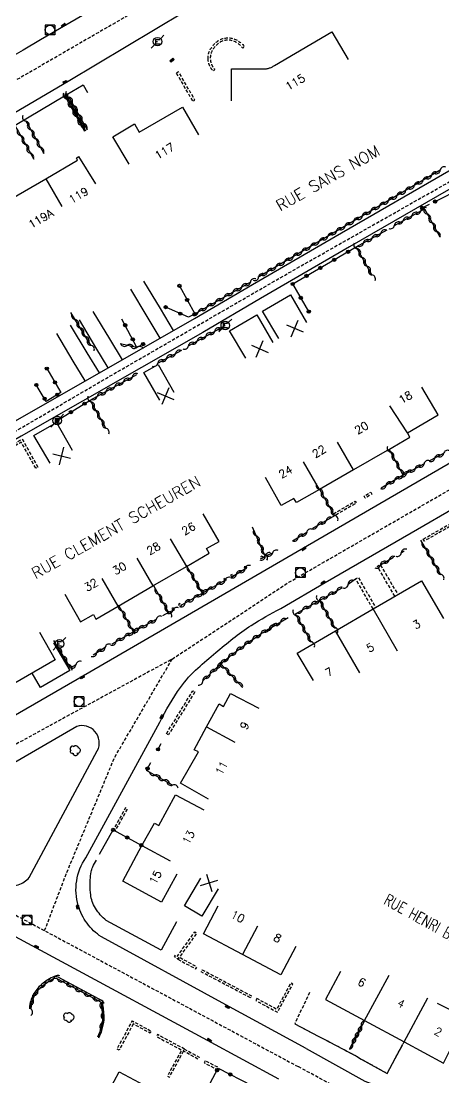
# Model space of a CAD drawing. Header units: millimetres. Extents: x 266017 to 267000, y 124000 to 124918.
# Drawn here: x 266830 to 266896, y 124542.3 to 124707.4 of the extents above; entities that cross this region are included whole.
import ezdxf
from ezdxf.enums import TextEntityAlignment as Align

# ---------------------------------------------------------------- set-up
doc = ezdxf.new("R2010")
doc.units = ezdxf.units.MM
doc.linetypes.add('DASHED', pattern=[0.75, 0.5, -0.25])
doc.layers.get('0').update_dxf_attribs({"linetype": 'CONTINUOUS'})
for name, color, linetype in [('W0001', 6, 'DASHED'), ('W0008', 7, 'CONTINUOUS'), ('W0017', 7, 'CONTINUOUS'), ('W0100', 7, 'CONTINUOUS'), ('W0112', 1, 'DASHED'), ('W0300', 7, 'CONTINUOUS'), ('W0310', 3, 'CONTINUOUS'), ('W0322', 7, 'CONTINUOUS'), ('W0330', 7, 'CONTINUOUS'), ('W0400', 7, 'CONTINUOUS'), ('W0420', 7, 'CONTINUOUS'), ('W0471', 7, 'CONTINUOUS'), ('W0989', 7, 'CONTINUOUS'), ('W0991', 7, 'CONTINUOUS'), ('W1102', 7, 'CONTINUOUS')]:
    doc.layers.add(name, color=color, linetype=linetype)
doc.styles.get("Standard").update_dxf_attribs({"font": 'romans.shx', "width": 0.85})

# ---------------------------------------------------------------- blocks, each defined once
blk = doc.blocks.new('t310o')
at = {"color": 0, "linetype": 'Continuous'}
for centre, start, end in [((-0.5, 0.38), 216.8699, 323.1304), ((0.5, -0.37), 36.8699, 143.1303)]:
    blk.add_arc(centre, 0.625, start, end, dxfattribs=at)
blk = doc.blocks.new('T300')
for p, q in [((-0.8, 0.51), (-0.86, 0.34)), ((-0.86, 0.34), (-0.86, 0.17)), ((-0.86, 0.17), (-0.74, 0.06)), ((-0.69, 0.63), (-0.8, 0.51)), ((-0.8, -0.06), (-0.74, 0.06)), ((-0.74, 0.06), (-0.69, 0.11)), ((-0.57, 0.69), (-0.69, 0.63)), ((-0.46, 0.69), (-0.57, 0.69)), ((-0.29, 0.63), (-0.46, 0.69)), ((-0.29, 0.63), (-0.17, 0.74)), ((-0.23, 0.57), (-0.29, 0.63)), ((-0.17, 0.74), (-0.06, 0.8)), ((-0.06, 0.8), (0.06, 0.8)), ((0.06, 0.8), (0.23, 0.74)), ((0.23, 0.74), (0.34, 0.63)), ((0.34, 0.63), (0.4, 0.51)), ((0.46, 0.46), (0.34, 0.46)), ((0.4, 0.51), (0.4, 0.46)), ((0.57, 0.4), (0.46, 0.46)), ((0.57, 0.4), (0.69, 0.29)), ((0.69, 0.29), (0.74, 0.17)), ((0.74, 0.06), (0.69, -0.17)), ((0.74, 0.17), (0.74, 0.06)), ((-0.8, -0.17), (-0.8, -0.06)), ((-0.8, -0.23), (-0.8, -0.17)), ((-0.74, -0.34), (-0.8, -0.23)), ((-0.69, -0.4), (-0.74, -0.34)), ((-0.51, -0.46), (-0.69, -0.4)), ((-0.4, -0.46), (-0.51, -0.46)), ((-0.4, -0.46), (-0.34, -0.46)), ((-0.34, -0.46), (-0.34, -0.4)), ((-0.34, -0.51), (-0.34, -0.46)), ((-0.29, -0.63), (-0.34, -0.51)), ((-0.17, -0.74), (-0.29, -0.63)), ((-0.06, -0.8), (-0.17, -0.74)), ((0.06, -0.8), (-0.06, -0.8)), ((0.17, -0.74), (0.06, -0.8)), ((0.23, -0.69), (0.17, -0.74)), ((0.29, -0.46), (0.23, -0.46)), ((0.29, -0.63), (0.23, -0.69)), ((0.46, -0.4), (0.29, -0.46)), ((0.34, -0.51), (0.29, -0.63)), ((0.34, -0.51), (0.34, -0.46)), ((0.57, -0.34), (0.46, -0.4)), ((0.63, -0.29), (0.57, -0.34)), ((0.69, -0.17), (0.63, -0.29))]:
    blk.add_line(p, q)
blk = doc.blocks.new('T400')
for p, q in [((-0.15, 0.3), (0.15, 0.3)), ((-0.15, -0.25), (-0.15, 0.3)), ((-0.15, 0.15), (0.15, 0.15)), ((-0.15, 0), (0.15, 0)), ((0.15, 0.3), (0.15, -0.25)), ((-0.15, -0.15), (0.15, -0.15)), ((-0.15, -0.25), (-0.15, -0.3)), ((-0.15, -0.3), (0.15, -0.3)), ((0.15, -0.3), (0.15, -0.25))]:
    blk.add_line(p, q)
blk = doc.blocks.new('T420')
for p, q in [((0.75, 0.75), (-0.75, 0.75)), ((-0.75, 0.75), (-0.75, -0.75)), ((0.75, 0.75), (0.75, -0.75)), ((0.75, -0.75), (-0.75, -0.75))]:
    blk.add_line(p, q)
blk.add_ellipse((0, 0), major_axis=(-0.53, 0.53), ratio=1, start_param=3.926991, end_param=10.210176)
blk = doc.blocks.new('t322o')
at = {"color": 0, "linetype": 'Continuous'}
for radius in [0.25, 0.15]:
    blk.add_circle((0, 0), radius, dxfattribs=at)
blk = doc.blocks.new('t991o')
at = {"color": 0, "linetype": 'Continuous'}
for p, q in [((-1, 1), (1, -1)), ((-1, -1), (1, 1))]:
    blk.add_line(p, q, dxfattribs=at)
blk = doc.blocks.new('T471')
for p, q in [((-0.333334, 0.333334), (-0.333334, -0.333334)), ((-0.333334, 0.333334), (0.333334, 0.333334)), ((-0.333334, 0), (0, 0)), ((0.500001, 0.500001), (1.000002, 1.000002)), ((-0.500001, -0.500001), (-1.000002, -1.000002)), ((-0.333334, -0.333334), (0.333334, -0.333334))]:
    blk.add_line(p, q)
blk.add_ellipse((0, 0), major_axis=(0.471405, 0.471405), ratio=1, start_param=5.4977871438, end_param=11.780972451)
blk = doc.blocks.new('t330o')
at = {"color": 0, "linetype": 'Continuous'}
for p, q in [((0.25, -0.25), (-0.25, 0.25)), ((-0.25, -0.25), (0.25, 0.25)), ((-0.25, 0.25), (-0.25, -0.25)), ((0.25, 0.25), (-0.25, 0.25)), ((0.25, -0.25), (0.25, 0.25)), ((-0.25, -0.25), (0.25, -0.25)), ((-0.25, -0.25), (-0.25, -0.25))]:
    blk.add_line(p, q, dxfattribs=at)

msp = doc.modelspace()

# ---------------------------------------------------------------- linework, layer by layer
at = {"layer": 'W0001', "flags": 128}
msp.add_lwpolyline([(266865.5, 124736.81), (266864.06, 124729.16, -0.138356), (266859.87, 124719.72), (266853.87, 124712.41), (266813.88, 124689.31), (266750.57, 124652.27), (266656.26, 124597.23)], format="xyb", dxfattribs=at)
for points in [[(266762.19, 124604.33), (266772.2, 124609.95), (266798.98, 124625.8), (266819.72, 124637.83), (266843.33, 124651.62), (266871.73, 124668.04), (266898.44, 124683.2), (266923, 124698.14), (266947.32, 124712.17), (266978.65, 124730.57)], [(266853.6, 124607.75), (266871.82, 124619.75), (266919.04, 124646.98)], [(266713.42, 124632.66), (266777.15, 124595.65), (266859.87, 124551.27), (266873.35, 124544.03)], [(266833.69, 124565.32), (266837.06, 124574.16), (266844.57, 124592.31), (266853.6, 124607.75), (266834.58, 124597.39), (266804.65, 124580.89)]]:
    msp.add_lwpolyline(points, dxfattribs=at)
at = {"layer": 'W0001'}
msp.add_lwpolyline([(266899.47, 124529.9), (266873.35, 124544.03)], dxfattribs=at)
at = {"layer": 'W0008', "flags": 128}
for points in [[(266803.25, 124677.98), (266837.34, 124697.99), (266860.01, 124711.58), (266860.01, 124711.58, 0.027055), (266862.12, 124712.95, 0.017637), (266865.16, 124715.2, 0.009304), (266866.67, 124716.45, 0.009385), (266868.13, 124717.76, 0.008421), (266869.44, 124719.01, 0.008518), (266870.71, 124720.31, -0.044726), (266872.69, 124722.07, -0.043839), (266874.95, 124723.45, -0.044726), (266877.42, 124724.42, -0.043839), (266880.03, 124724.93, 0.15963), (266890.24, 124729.54, -0.06162), (266900.26, 124736.64, -0.031239), (266905.93, 124739.25, 0.034768), (266918.88, 124745.72), (266951.45, 124764.83)], [(266848.11, 124713.29), (266833.03, 124704.45), (266830.33, 124702.87), (266829.25, 124702.24, -0.008629), (266827.73, 124701.39, -0.008804), (266826.19, 124700.59, -0.008629), (266824.61, 124699.84, -0.008804), (266823.01, 124699.15, 0.008629), (266821.31, 124698.42, 0.008803), (266819.64, 124697.63, 0.008629), (266818, 124696.78, 0.008804), (266816.39, 124695.87), (266698.52, 124626.84), (266651.44, 124599.27), (266643.29, 124594.5), (266638.92, 124591.94, 0.044802), (266631.2, 124586.44, -0.062285), (266621.19, 124579.68, -0.032732)], [(266917.06, 124649.88), (266900.49, 124640.42), (266866, 124620.4), (266839.75, 124605.13), (266810.72, 124588.36, -0.05068)], [(266874.5, 124546.9), (266861.96, 124553.75), (266842.54, 124564.34, -0.087549), (266840.31, 124566.47, -0.087549), (266838.94, 124569.24, -0.110163), (266838.69, 124573.1, -0.110163), (266840.1, 124576.7), (266851.66, 124597.91, -0.037681), (266854.88, 124603.31, -0.058236), (266857.6, 124606.34, -0.005526), (266860.39, 124608.75, -0.005868), (266863.06, 124610.95, -0.028852), (266865.94, 124613, -0.019194), (266870.53, 124615.66), (266877.45, 124619.7), (266890.86, 124627.48), (266921.03, 124644.95)], [(266628.43, 124575.82), (266708.8, 124622.73, -0.050573), (266713.8, 124623.3, -0.050573), (266718.8, 124622.85, -0.051681), (266723.71, 124621.36, -0.051681), (266728.22, 124618.9), (266737.99, 124613.61), (266763.28, 124599.92), (266778.34, 124591.79), (266794.28, 124583.19), (266805.3, 124577.22), (266836.3, 124560.49), (266859.05, 124548.2), (266870.2, 124542.18)]]:
    msp.add_lwpolyline(points, format="xyb", dxfattribs=at)
for points in [[(266766.86, 124608.26), (266778.57, 124615.18), (266790.45, 124621.99), (266797.96, 124626.67), (266828.8, 124644.73), (266857.1, 124660.95), (266866.12, 124666.26), (266880.01, 124674.31), (266897.15, 124684.2), (266916.65, 124695.74), (266934.45, 124706.47), (266955.19, 124718.43), (266975.41, 124730.21)], [(266935.84, 124704.01), (266917.93, 124693.58), (266898.42, 124682.03), (266881.27, 124672.14), (266867.39, 124664.09), (266858.36, 124658.78), (266830.05, 124642.56), (266799.16, 124624.74), (266791.61, 124620.05), (266779.71, 124613.23), (266769.2, 124607.01)]]:
    msp.add_lwpolyline(points, dxfattribs=at)
at = {"layer": 'W0008'}
for points in [[(266874.5, 124546.9), (266883.68, 124541.82), (266887.4, 124540.42), (266889.97, 124540.1), (266893.03, 124540.19), (266896.95, 124541.24), (266900.22, 124542.99), (266902.77, 124545.2), (266904.15, 124547.04), (266905.05, 124548.52), (266912.14, 124563), (266939.42, 124622.84)], [(266872.72, 124550.77), (266876.36, 124548.85), (266877.1, 124548.5), (266882.34, 124545.71), (266883.1, 124545.26), (266887.14, 124543.02), (266889.6, 124547.58)]]:
    msp.add_lwpolyline(points, dxfattribs=at)
at = {"layer": 'W0008', "flags": 128}
msp.add_lwpolyline([(266831.28, 124573.63), (266841.91, 124593.42, 0.152399), (266842.2, 124594.99, 0.152399), (266841.54, 124596.45, 0.145038), (266840.24, 124597.26, 0.145038), (266838.71, 124597.22), (266815.44, 124583.73, 0.152419), (266814.28, 124582.62, 0.152419), (266813.95, 124581.05, 0.142982), (266814.5, 124579.65, 0.142982), (266815.73, 124578.77), (266827.38, 124572.55, 0.079077), (266828.47, 124572.35, 0.079077), (266829.57, 124572.49, 0.073908), (266830.51, 124572.93, 0.073908)], format="xyb", close=True, dxfattribs=at)
at = {"layer": 'W0017'}
msp.add_line((266842.26, 124577.26), (266844.4, 124581.07), dxfattribs=at)
at = {"layer": 'W0017', "flags": 128}
for points in [[(266828.56, 124685.03), (266826.08, 124689.37), (266827.17, 124689.99), (266837.06, 124695.9), (266839.68, 124697.44), (266840.38, 124696.26)], [(266851.73, 124657.88), (266849.7, 124661.25), (266847.12, 124665.53)], [(266853.82, 124659.07), (266851.76, 124662.49), (266849.18, 124666.77)], [(266845.82, 124654.49), (266843.86, 124657.74), (266841.28, 124662.02)], [(266843.62, 124653.23), (266841.69, 124656.43), (266839.11, 124660.71)], [(266842.23, 124652.43), (266840.32, 124655.6), (266837.74, 124659.89)], [(266840.04, 124651.18), (266838.16, 124654.3), (266835.58, 124658.59)], [(266835.08, 124610.29), (266837.6, 124605.97), (266833.04, 124603.32), (266831.74, 124605.54)]]:
    msp.add_lwpolyline(points, dxfattribs=at)
for points in [[(266854.25, 124566.7), (266851.88, 124562.29), (266843.27, 124566.92), (266843.07, 124567.1, -0.090861), (266841.46, 124569.1, -0.105985), (266840.85, 124571.22, -0.026751), (266840.81, 124573.25, -0.043201), (266840.96, 124574.5, -0.052017), (266841.21, 124575.27, -0.035801), (266841.77, 124576.32)], [(266842.15, 124548.57, 0.05239), (266842.74, 124550.15, 0.05239), (266842.99, 124551.82, 0.034538), (266842.99, 124551.85, 0.000546), (266842.77, 124554.03), (266842.75, 124554.33), (266835.81, 124558.05, 0.238467), (266834.99, 124558.07, 0.076424), (266832.98, 124556.7, 0.097984), (266831.79, 124555.06, 0.097984), (266831.32, 124553.09)]]:
    msp.add_lwpolyline(points, format="xyb", dxfattribs=at)
at = {"layer": 'W0100', "flags": 128}
msp.add_lwpolyline([(266862.85, 124694.95), (266862.87, 124699.95), (266867.66, 124699.94, 0.045112), (266868.17, 124699.94, 0.045112), (266868.67, 124700.04, 0.043769), (266869.14, 124700.22, 0.043769), (266869.56, 124700.47), (266878.51, 124705.73), (266881.04, 124701.42)], format="xyb", dxfattribs=at)
for points in [[(266846.86, 124685.04), (266844.31, 124689.33), (266847.69, 124691.34), (266848.45, 124690.05), (266855.2, 124693.96), (266857.71, 124689.64)], [(266793.38, 124653.73), (266791.06, 124658.16), (266797.42, 124661.5), (266803.14, 124664.84), (266809.3, 124668.39), (266815.1, 124671.92), (266819.98, 124674.7), (266819.81, 124675.03), (266820.88, 124675.67), (266822.12, 124676.38), (266822.27, 124676.12), (266827.24, 124678.91), (266833.87, 124682.78), (266838.84, 124685.67), (266838.64, 124686.01), (266838.97, 124686.22), (266841.61, 124681.97)], [(266870.23, 124657.8), (266867.71, 124662.11), (266872.05, 124664.65), (266874.57, 124660.34)], [(266865.07, 124654.73), (266862.55, 124659.04), (266866.78, 124661.52), (266869.3, 124657.2)], [(266851.65, 124648.16), (266849.19, 124652.51), (266851.41, 124653.76), (266853.87, 124649.41)], [(266887.14, 124640.34), (266890.7, 124642.41), (266890.3, 124643.1), (266895.08, 124645.89), (266892.56, 124650.21)], [(266834.53, 124638.34), (266832.03, 124642.67), (266835.52, 124644.68), (266838.01, 124640.35)], [(266887.1, 124640.32), (266887.12, 124640.33), (266881.87, 124637.31), (266876.56, 124634.24), (266872.98, 124632.18), (266872.56, 124632.85), (266870.62, 124631.75), (266868.15, 124636.1)], [(266836.83, 124617.89), (266839.31, 124613.54), (266841.3, 124614.68), (266841.7, 124614), (266845.18, 124616.02), (266850.59, 124619.19), (266855.81, 124622.21), (266859.35, 124624.3), (266858.95, 124624.99), (266860.91, 124626.11), (266858.43, 124630.45)], [(266875.64, 124604.37), (266873.11, 124608.69), (266879.06, 124612.16), (266884.94, 124615.57), (266892.48, 124619.96), (266895.91, 124614.08)], [(266832.87, 124611.96), (266835.36, 124607.63), (266825.67, 124602.04), (266819.92, 124598.74), (266814.39, 124595.53), (266808.48, 124592.09), (266807.57, 124593.74), (266805.2, 124592.42), (266804.94, 124592.87), (266802.03, 124594.49), (266799.18, 124596), (266799.79, 124597.15), (266797.52, 124598.21), (266797.04, 124597.24), (266791.13, 124600.51), (266785, 124603.85), (266787.53, 124608.16)], [(266859.25, 124585.86), (266854.9, 124588.34), (266857.7, 124593.24), (266857.05, 124593.59), (266858.96, 124597.15), (266860.92, 124600.74), (266861.62, 124600.35), (266862.67, 124602.37), (266867.1, 124600.05)], [(266854.32, 124574.14), (266851.92, 124569.76), (266845.91, 124573.04), (266848.88, 124578.6), (266850.81, 124582.12), (266851.51, 124581.73), (266854.12, 124586.56), (266858.52, 124584.19)], [(266860.79, 124571.87), (266858.24, 124567.57), (266855.49, 124569.2), (266858.04, 124573.5)], [(266872.88, 124562.84), (266870.54, 124558.43), (266864.57, 124561.6), (266858.47, 124564.8), (266860.79, 124569.22)], [(266842.96, 124538.87), (266845.31, 124543.28), (266851.55, 124539.94), (266857.08, 124536.9), (266863.28, 124533.57), (266860.92, 124529.16)]]:
    msp.add_lwpolyline(points, dxfattribs=at)
at = {"layer": 'W0100'}
msp.add_lwpolyline([(266879.88, 124558.95), (266877.51, 124554.55), (266883.59, 124551.27), (266889.78, 124547.93), (266895.93, 124544.62), (266899.46, 124551.72), (266894.98, 124553.95)], dxfattribs=at)
at = {"layer": 'W0112'}
msp.add_line((266877.1, 124548.5), (266882.34, 124545.71), dxfattribs=at)
at = {"layer": 'W0112', "flags": 128}
msp.add_lwpolyline([(266859.19, 124701.47, -0.139095), (266859.53, 124702.94, -0.115037), (266860.74, 124704.3, -0.21177), (266862.89, 124704.71, -0.189724), (266864.89, 124703.35), (266864.6, 124703.15, 0.189724), (266862.81, 124704.37, 0.21177), (266860.95, 124704.01, 0.115037), (266859.84, 124702.78, 0.139095), (266859.54, 124701.49, 0.088652), (266859.75, 124700.61, 0.086387), (266860.25, 124699.83), (266860, 124699.59, -0.086387), (266859.43, 124700.47, -0.088652)], format="xyb", close=True, dxfattribs=at)
for points in [[(266854.24, 124699.27), (266856.8, 124694.85), (266857.15, 124695.05), (266854.59, 124699.47)], [(266832.31, 124637.55), (266830.04, 124641.61), (266820.17, 124636.1), (266822.48, 124632.06), (266822.18, 124631.89), (266819.87, 124635.92), (266815.18, 124633.24), (266815.01, 124633.54), (266820, 124636.4), (266830.18, 124642.09), (266832.62, 124637.72)], [(266892.78, 124626.49), (266906.11, 124634.08), (266906.61, 124633.21), (266906.3, 124633.04), (266905.98, 124633.6), (266892.95, 124626.18)], [(266878.76, 124630.44), (266882.16, 124632.41), (266882.33, 124632.11), (266878.94, 124630.14)], [(266884.57, 124633.82), (266884.75, 124633.52), (266883.71, 124632.89), (266883.53, 124633.19)], [(266867.82, 124623.59), (266867.55, 124623.41), (266867.35, 124623.7), (266867.62, 124623.88)], [(266862.87, 124620.55), (266863.16, 124620.7), (266862.99, 124621.01), (266862.71, 124620.85)], [(266864.94, 124621.81), (266865.23, 124621.92), (266865.11, 124622.25), (266864.81, 124622.14)], [(266861.82, 124619.99), (266862.06, 124620.12), (266861.89, 124620.43), (266861.65, 124620.3)], [(266884.94, 124615.57), (266882.22, 124620.28), (266882.62, 124620.51), (266885.33, 124615.79)], [(266854.77, 124615.96), (266855.07, 124616.15), (266854.89, 124616.44), (266854.59, 124616.26)], [(266853.68, 124615.33), (266853.97, 124615.47), (266853.83, 124615.78), (266853.53, 124615.65)], [(266852.7, 124596.09), (266856.83, 124602.8), (266857.13, 124602.62), (266853, 124595.91)], [(266844.4, 124581.07), (266844.7, 124580.9), (266846.6, 124584.32), (266846.3, 124584.49)], [(266854.48, 124560.86), (266857.27, 124559.35), (266857.44, 124559.66), (266854.65, 124561.17), (266854.48, 124560.86), (266853.96, 124561.25), (266854.16, 124561.53), (266854.41, 124561.35), (266857.13, 124565.12), (266857.41, 124564.92)], [(266865.79, 124554.83), (266858.12, 124558.89), (266858.29, 124559.2), (266865.96, 124555.14)], [(266866.8, 124554.71), (266866.63, 124554.41), (266870.02, 124552.57), (266872.4, 124556.96), (266872.1, 124557.13), (266869.88, 124553.04)], [(266847.52, 124550.75), (266845.3, 124546.66), (266844.99, 124546.83), (266847.38, 124551.22), (266850.34, 124549.61), (266850.17, 124549.31)], [(266855.53, 124546.81), (266851.32, 124549.09), (266851.16, 124548.78), (266855.06, 124546.67), (266852.84, 124542.58), (266853.15, 124542.41), (266855.53, 124546.81), (266857.78, 124545.56), (266857.61, 124545.25), (266855.36, 124546.5)], [(266860.7, 124543.98), (266858.74, 124545), (266858.58, 124544.69), (266860.54, 124543.67)]]:
    msp.add_lwpolyline(points, close=True, dxfattribs=at)
msp.add_lwpolyline([(266888.34, 124617.55), (266885.61, 124622.23), (266886.08, 124622.48), (266888.8, 124617.82)], dxfattribs=at)
at = {"layer": 'W0112'}
for points in [[(266875.03, 124555.65), (266872.72, 124550.77), (266876.36, 124548.85)], [(266883.1, 124545.26), (266887.14, 124543.02), (266889.78, 124547.93)]]:
    msp.add_lwpolyline(points, dxfattribs=at)
at = {"layer": 'W0310'}
msp.add_line((266883.58, 124551.25), (266881.28, 124546.84), dxfattribs=at)
at = {"layer": 'W0310', "flags": 128}
for points in [[(266837.1, 124695.27), (266837.49, 124694.57), (266839.91, 124690.19)], [(266837.51, 124695.5), (266837.9, 124694.79), (266840.32, 124690.42)], [(266830.76, 124691.77), (266831.15, 124691.07), (266833.57, 124686.69)], [(266829.17, 124690.9), (266829.56, 124690.19), (266831.98, 124685.81)], [(266895.42, 124684.1), (266866.94, 124667.33)], [(266888.27, 124675.49), (266892.94, 124678.06), (266895.35, 124673.69)], [(266884.77, 124667.75), (266882.32, 124672.11), (266887.13, 124674.81)], [(266865.79, 124666.62), (266857.2, 124661.69)], [(266840.89, 124656.76), (266840.39, 124657.6), (266837.8, 124661.87)], [(266856.12, 124656.68), (266861.88, 124659.86)], [(266848.09, 124656.43), (266845.5, 124656.96)], [(266851.36, 124653.98), (266855.09, 124656.01)], [(266843.22, 124643.81), (266840.8, 124648.18), (266848.06, 124652.2)], [(266892.9, 124638.25), (266889.66, 124636.47), (266887.44, 124640.52)], [(266895.95, 124639.84), (266893.75, 124638.7)], [(266889.66, 124636.47), (266886.19, 124634.44)], [(266876.59, 124634.26), (266878.94, 124630.14), (266875.48, 124628.16)], [(266869.24, 124624.29), (266868.12, 124623.8), (266866.11, 124628.37)], [(266874.58, 124627.51), (266872.35, 124626.18)], [(266895.47, 124620.98), (266892.38, 124626.33)], [(266889.35, 124624.35), (266889.81, 124624.64)], [(266868.12, 124623.8), (266867.82, 124623.59)], [(266886.08, 124622.48), (266888.14, 124623.65)], [(266861.82, 124619.99), (266858.3, 124618.02), (266855.85, 124622.37)], [(266864.94, 124621.81), (266863.16, 124620.7)], [(266850.66, 124619.23), (266853.04, 124615.04), (266852.09, 124614.5)], [(266881.06, 124619.44), (266882.22, 124620.28)], [(266858.3, 124618.02), (266855.07, 124616.15)], [(266876.56, 124616.9), (266880.1, 124618.86)], [(266851.1, 124613.94), (266847.55, 124611.98), (266845.29, 124616.09)], [(266875.29, 124610.45), (266872.84, 124614.81), (266876.56, 124616.9), (266879.01, 124612.54)], [(266853.68, 124615.33), (266853.04, 124615.04)], [(266869.14, 124612.74), (266871.69, 124614.23)], [(266847.55, 124611.98), (266844.18, 124610.07)], [(266838.56, 124606.85), (266837.73, 124606.35), (266835.14, 124610.62)], [(266843.13, 124609.53), (266841.27, 124608.37)], [(266858.37, 124604.36), (266861.18, 124606.98), (266864.59, 124603.32)], [(266853.66, 124588.06), (266849.6, 124590.36)]]:
    msp.add_lwpolyline(points, dxfattribs=at)
for points in [[(266861.18, 124606.98, -0.010023), (266862.98, 124608.47, -0.010023), (266864.84, 124609.88, -0.011082), (266866.96, 124611.36, -0.011082), (266869.14, 124612.74)], [(266831.58, 124553.08, -0.097984), (266832.02, 124554.95, -0.097984), (266833.15, 124556.51, -0.076424), (266835.1, 124557.83, -0.238467), (266835.68, 124557.82), (266842.5, 124554.17), (266842.52, 124554.01, -0.000546), (266842.73, 124551.83, -0.052376), (266842.49, 124550.21, -0.05239), (266841.92, 124548.68, -0.05239)]]:
    msp.add_lwpolyline(points, format="xyb", dxfattribs=at)
at = {"layer": 'W0322', "flags": 128}
for points in [[(266837.27, 124695.36), (266837.66, 124694.66), (266840.07, 124690.28)], [(266894.62, 124679.21), (266898.73, 124681.32)], [(266892.6, 124678.23), (266893.75, 124678.8)], [(266874.91, 124662.01), (266872.4, 124666.33), (266882.32, 124672.11)], [(266834.03, 124653.11), (266836.24, 124649.39), (266833.94, 124648), (266832.39, 124650.56)], [(266835.66, 124644.99), (266840.8, 124648.18)], [(266851.39, 124593.65), (266851.9, 124594.54)], [(266849.75, 124590.64), (266850.26, 124591.58)], [(266844.4, 124581.07), (266848.88, 124578.6)], [(266857.08, 124536.9), (266860.77, 124543.85), (266866.04, 124541.11)]]:
    msp.add_lwpolyline(points, dxfattribs=at)
at = {"layer": 'W0322'}
for points in [[(266854.73, 124666.04), (266857.11, 124661.65), (266856.16, 124661.13), (266852.35, 124662.8), (266852.35, 124662.8)], [(266849.06, 124656.94), (266849.06, 124656.94), (266848.09, 124656.43), (266845.76, 124660.85)]]:
    msp.add_lwpolyline(points, dxfattribs=at)
at = {"layer": 'W1102'}
for p, q in [((266833.87, 124682.78), (266836.38, 124678.46)), ((266890.3, 124643.1), (266887.57, 124647.29)), ((266881.87, 124637.31), (266879.37, 124641.64)), ((266876.56, 124634.24), (266874.06, 124638.57)), ((266853.3, 124626.54), (266855.81, 124622.21)), ((266848.07, 124623.51), (266850.59, 124619.19)), ((266845.18, 124616.02), (266842.66, 124620.34)), ((266888.76, 124608.99), (266884.94, 124615.57)), ((266882.88, 124605.59), (266879.06, 124612.16)), ((266858.96, 124597.15), (266863.36, 124594.77)), ((266848.88, 124578.6), (266853.27, 124576.22)), ((266866.9, 124566.02), (266864.57, 124561.6)), ((266883.59, 124551.27), (266887.43, 124558.39)), ((266889.78, 124547.93), (266893.49, 124554.83))]:
    msp.add_line(p, q, dxfattribs=at)

# ---------------------------------------------------------------- block references
at = {"layer": 'W0300'}
for p in [(266838.51, 124593.44), (266837.52, 124551.75)]:
    msp.add_blockref('T300', p, dxfattribs=at)
at = {"layer": 'W0310'}
for p, rotation in [((266837.1, 124695.27), 298.9047039748593), ((266837.51, 124695.5), 298.9047039756136), ((266838.27, 124694.13), 298.904703975567), ((266837.86, 124693.9), 298.904703976188), ((266838.61, 124692.53), 298.904703976188), ((266839.02, 124692.76), 298.904703975567), ((266830.76, 124691.77), 298.9047039763678), ((266839.37, 124691.16), 298.904703976188), ((266839.78, 124691.39), 298.904703975567), ((266829.93, 124689.52), 298.9047039760055), ((266831.52, 124690.4), 298.9047039759446), ((266830.69, 124688.15), 298.9047039760055), ((266832.27, 124689.03), 298.9047039759446), ((266833.03, 124687.66), 298.9047039759446), ((266831.44, 124686.78), 298.9047039760055), ((266894.07, 124683.31), 210.4900575090645), ((266895.42, 124684.1), 210.4900575090645), ((266891.37, 124681.72), 210.4900575090645), ((266892.72, 124682.51), 210.4900575090645), ((266888.67, 124680.13), 210.4900575090645), ((266890.02, 124680.92), 210.4900575090645), ((266885.97, 124678.54), 210.4900575090645), ((266887.32, 124679.34), 210.4900575090645), ((266881.92, 124676.16), 210.4900575090645), ((266883.27, 124676.95), 210.4900575090645), ((266884.62, 124677.75), 210.4900575090645), ((266889.64, 124676.24), 28.86114689430076), ((266891.01, 124677), 28.86114689430076), ((266892.38, 124677.76), 28.86114689430076), ((266893.39, 124677.25), 298.861146894512), ((266894.14, 124675.88), 298.861146894512), ((266879.22, 124674.57), 210.4900575090645), ((266880.57, 124675.36), 210.4900575090645), ((266888.27, 124675.49), 28.86114689430076), ((266894.9, 124674.51), 298.861146894512), ((266876.53, 124672.98), 210.4900575090645), ((266877.88, 124673.77), 210.4900575090645), ((266884.79, 124673.49), 29.33032178829668), ((266886.16, 124674.26), 29.33032178829668), ((266873.83, 124671.39), 210.4900575090645), ((266875.18, 124672.18), 210.4900575090645), ((266882.47, 124671.84), 119.3303217880502), ((266883.43, 124672.73), 29.33032178829668), ((266871.13, 124669.8), 210.4900575090645), ((266872.48, 124670.6), 210.4900575090645), ((266883.24, 124670.48), 119.3303217880502), ((266868.43, 124668.21), 210.4900575090645), ((266869.78, 124669.01), 210.4900575090645), ((266884.01, 124669.11), 119.3303217880502), ((266884.77, 124667.75), 119.3303217880502), ((266865.79, 124666.62), 209.8876273908049), ((266867.08, 124667.42), 210.4900575090645), ((266863.07, 124665.06), 209.8876273908049), ((266864.43, 124665.84), 209.8876273908049), ((266860.36, 124663.5), 209.8876273908049), ((266861.71, 124664.28), 209.8876273908049), ((266857.64, 124661.94), 209.8876273908049), ((266859, 124662.72), 209.8876273908049), ((266838.46, 124660.78), 121.2450762714025), ((266839.27, 124659.44), 121.2450762714025), ((266861.6, 124659.71), 28.91931319014419), ((266840.08, 124658.1), 121.2450762714025), ((266858.86, 124658.2), 28.91931319014419), ((266860.23, 124658.95), 28.91931319014419), ((266840.89, 124656.76), 121.2450762711611), ((266846.56, 124656.75), 168.4152477436318), ((266856.12, 124656.68), 28.91931319014419), ((266857.49, 124657.44), 28.91931319014419), ((266848.09, 124656.43), 168.4152477436318), ((266852.73, 124654.73), 28.55197424627392), ((266854.11, 124655.48), 28.55197424627392), ((266851.36, 124653.98), 28.55197424627392), ((266847.38, 124651.83), 28.97904011236929), ((266844.64, 124650.31), 28.97904011236929), ((266846.01, 124651.07), 28.97904011236929), ((266840.94, 124647.92), 118.9790401124575), ((266841.9, 124648.79), 28.97904011236929), ((266843.27, 124649.55), 28.97904011236929), ((266841.7, 124646.55), 118.9790401124575), ((266842.46, 124645.18), 118.9790401124575), ((266843.22, 124643.81), 118.9790401124575), ((266887.67, 124640.09), 118.7862443446159), ((266888.42, 124638.72), 118.7862443446159), ((266892.9, 124638.25), 208.786244344638), ((266894.56, 124639.12), 207.5189858861725), ((266895.95, 124639.84), 207.5189858861725), ((266889.18, 124637.35), 118.7862443446159), ((266890.15, 124636.74), 208.786244344638), ((266891.53, 124637.49), 208.786244344638), ((266886.96, 124634.88), 210.3609632572947), ((266888.31, 124635.68), 210.3609632572947), ((266889.66, 124636.47), 210.3609632572947), ((266876.59, 124634.26), 299.7086103997988), ((266877.36, 124632.9), 299.7086103997988), ((266878.14, 124631.54), 299.7086103997988), ((266878.92, 124630.18), 299.7086103997988), ((266876.26, 124628.61), 209.7086104006535), ((266877.62, 124629.38), 209.7086104006535), ((266866.73, 124626.98), 113.7161349814641), ((266873.23, 124626.71), 210.925100579373), ((266874.58, 124627.51), 210.925100579373), ((266867.36, 124625.54), 113.7161349814641), ((266893.12, 124625.05), 119.9884680962125), ((266868.12, 124623.8), 214.2401001062544), ((266867.99, 124624.11), 113.7161349814641), ((266869.24, 124624.29), 203.7161349826562), ((266889.35, 124624.35), 32.73294911183312), ((266893.9, 124623.69), 119.9884680962125), ((266864.94, 124621.81), 211.9369792883537), ((266886.08, 124622.48), 29.55687029998989), ((266887.45, 124623.25), 29.55687029998989), ((266894.69, 124622.34), 119.9884680962125), ((266856.45, 124621.32), 119.3357266243631), ((266857.21, 124619.96), 119.3357266243631), ((266863.61, 124620.98), 211.9369792883537), ((266895.47, 124620.98), 119.9884680962125), ((266857.98, 124618.59), 119.3357266243631), ((266859.09, 124618.46), 209.3357266244674), ((266860.46, 124619.23), 209.3357266244674), ((266861.82, 124619.99), 209.3357266244674), ((266879.3, 124618.42), 28.983978848463), ((266881.06, 124619.44), 35.67844210909445), ((266851.43, 124617.87), 299.6503872888458), ((266852.21, 124616.51), 299.6503872888458), ((266856.95, 124617.23), 210.0537221776218), ((266858.3, 124618.02), 210.0537221776218), ((266876.56, 124616.9), 28.983978848463), ((266876.62, 124616.8), 299.3583427943953), ((266877.93, 124617.66), 28.983978848463), ((266845.73, 124615.29), 118.7953962766747), ((266852.98, 124615.15), 299.6503872888458), ((266853.68, 124615.33), 204.1579715598965), ((266855.59, 124616.45), 210.0537221776218), ((266873.94, 124615.43), 29.35834279352558), ((266875.3, 124616.19), 29.35834279352558), ((266877.39, 124615.43), 299.3583427943953), ((266846.48, 124613.92), 118.7953962766747), ((266851.1, 124613.94), 208.7953962766774), ((266870.5, 124613.53), 30.28523811337899), ((266872.98, 124614.54), 119.3583427943953), ((266873.75, 124613.18), 119.3583427943953), ((266878.16, 124614.07), 299.3583427943953), ((266847.24, 124612.54), 118.7953962766747), ((266847.55, 124611.98), 209.5975569165317), ((266848.36, 124612.43), 208.7953962766774), ((266849.73, 124613.18), 208.7953962766774), ((266868.76, 124612.51), 31.49529436232673), ((266869.14, 124612.74), 30.28523811337899), ((266874.52, 124611.81), 119.3583427943953), ((266878.92, 124612.7), 299.3583427943953), ((266844.82, 124610.44), 209.5975569165317), ((266846.18, 124611.21), 209.5975569165317), ((266866.14, 124610.8), 34.57391361259234), ((266867.44, 124611.67), 33.03460398767766), ((266875.29, 124610.45), 119.3583427943953), ((266835.8, 124609.53), 121.2790943907501), ((266841.8, 124608.7), 212.0344567626317), ((266843.13, 124609.53), 212.0344567626317), ((266863.61, 124608.96), 37.6525328637451), ((266864.86, 124609.9), 36.11322323792011), ((266836.61, 124608.19), 121.2790943907501), ((266837.42, 124606.86), 121.2790943907501), ((266838.56, 124606.85), 211.2790943896955), ((266861.18, 124606.98), 40.73115211500465), ((266862.38, 124607.98), 39.19184248968897), ((266859.51, 124605.42), 42.95184567216976), ((266860.66, 124606.49), 42.95184567216976), ((266861.76, 124606.35), 312.951845672484), ((266862.83, 124605.21), 312.951845672484), ((266858.37, 124604.36), 42.95184567216976), ((266863.9, 124604.06), 312.951845672484), ((266850.93, 124589.6), 150.5379705778615), ((266852.3, 124588.83), 150.5379705778615), ((266853.66, 124588.06), 150.5379705778615), ((266835.12, 124557.85), 22.97954806229649), ((266836.55, 124557.35), 331.8136713470565), ((266832.65, 124555.97), 51.51973059247847), ((266833.78, 124557.04), 36.84627128530854), ((266837.93, 124556.61), 331.8136713470565), ((266839.31, 124555.87), 331.8136713470565), ((266831.88, 124554.61), 69.6174010447168), ((266840.69, 124555.13), 331.8136713470565), ((266842.07, 124554.4), 331.8136713470565), ((266831.58, 124553.08), 87.71507149709377), ((266842.61, 124553.09), 275.5572296478876), ((266842.71, 124551.53), 265.3881431625121), ((266842.43, 124549.99), 253.9140774087615), ((266882.66, 124549.48), 242.3686007472089), ((266883.12, 124550.36), 242.3686007472089), ((266881.73, 124547.71), 242.3686007472089), ((266882.19, 124548.59), 242.3686007472089)]:
    msp.add_blockref('t310o', p, dxfattribs=dict(at, rotation=rotation))
at = {"layer": 'W0322'}
for p, rotation in [((266837.27, 124695.36), 298.9047039756136), ((266838.47, 124693.18), 298.9047039760663), ((266839.68, 124690.99), 298.9047039760663), ((266892.6, 124678.23), 26.56881956255368), ((266894.62, 124679.21), 27.15300826588005), ((266878.88, 124670.1), 30.20975052535181), ((266881.04, 124671.36), 30.20975052535181), ((266876.72, 124668.84), 30.20975052535181), ((266874.56, 124667.59), 30.20975052535181), ((266854.73, 124666.04), 298.4237241294809), ((266872.4, 124666.33), 120.2097505252408), ((266855.92, 124663.84), 298.4237241294809), ((266873.66, 124664.17), 120.2097505252408), ((266852.57, 124662.71), 156.2622067656204), ((266854.86, 124661.7), 156.2622067656204), ((266874.91, 124662.01), 120.2097505252408), ((266857.11, 124661.65), 208.4237241295102), ((266846.27, 124659.89), 117.8828758349548), ((266847.44, 124657.68), 117.8828758349548), ((266849.06, 124656.94), 207.8828758352), ((266834.03, 124653.11), 300.7329051618461), ((266832.4, 124650.55), 121.1440884919413), ((266835.3, 124650.96), 300.7329051618461), ((266835.67, 124649.04), 211.1440884914141), ((266833.69, 124648.41), 121.1440884919413), ((266839.91, 124647.63), 31.83596097358356), ((266837.79, 124646.31), 31.83596097358356), ((266835.66, 124644.99), 31.83596097358356), ((266851.39, 124593.65), 59.96323152126342), ((266849.75, 124590.64), 61.8292338016767), ((266844.4, 124581.07), 331.065534549314), ((266846.58, 124579.87), 331.065534549314), ((266848.77, 124578.66), 331.065534549314), ((266860.6, 124543.52), 62.01171144787471), ((266862.66, 124542.86), 332.5214156461658)]:
    msp.add_blockref('t322o', p, dxfattribs=dict(at, rotation=rotation))
at = {"layer": 'W0330'}
msp.add_blockref('t330o', (266837.08, 124695.71), dxfattribs=at)
at = {"layer": 'W0400'}
for p, rotation in [((266836.65, 124706.75), 120.5168007042109), ((266853.57, 124701.29), 131.242782089729), ((266836.86, 124697.87), 297.7325853505729), ((266874.11, 124624.98), 304.5509683167529), ((266877.17, 124619.68), 125.3056234738368), ((266839.59, 124604.91), 117.5306196753554), ((266851.98, 124598.7), 154.5810123105372), ((266838.85, 124568.98), 190.2078857210559), ((266832.42, 124562.77), 60.41764225192897), ((266862.22, 124553.43), 237.2445038406259), ((266859.38, 124548.22), 237.3612083149533)]:
    msp.add_blockref('T400', p, dxfattribs=dict(at, rotation=rotation))
at = {"layer": 'W0420'}
for p in [(266834.51, 124706.02), (266873.58, 124621.23), (266839.04, 124601.1), (266830.96, 124566.96)]:
    msp.add_blockref('T420', p, dxfattribs=at)
at = {"layer": 'W0471'}
for p in [(266851.31, 124704.19), (266861.88, 124659.86), (266835.66, 124644.99), (266836.01, 124610.13)]:
    msp.add_blockref('T471', p, dxfattribs=at)
at = {"layer": 'W0991'}
for p, rotation in [((266872.72, 124659.4), 22.05307429829006), ((266867.25, 124656.2), 22.05307429829006), ((266852.57, 124648.84), 22.05307429829006), ((266836.33, 124639.47), 30.98590968805684), ((266859.35, 124572.79), 332.4017699999999)]:
    msp.add_blockref('t991o', p, dxfattribs=dict(at, rotation=rotation))

# ---------------------------------------------------------------- texts
at = {"layer": 'W0989'}
for s, p in [('RUE SANS NOM', (266877.9, 124682.88)), ('RUE CLEMENT SCHEUREN', (266844.82, 124628.33))]:
    msp.add_text(s, height=1.75, rotation=29.5858, dxfattribs=at).set_placement(p, align=Align.MIDDLE)
at = {"layer": 'W0989', "width": 0.75}
msp.add_text('RUE HENRI BRAGARD', height=1.75, rotation=330.8199, dxfattribs=at).set_placement((266894.93, 124565.86), align=Align.MIDDLE)
at = {"layer": 'W0991'}
for s, rotation, p in [('115', 30.7089, (266872.79, 124697.86)), ('117', 30.7089, (266852.39, 124687.08)), ('119', 30.3044, (266838.99, 124680.19)), ('119A', 30.3044, (266833.08, 124676.53)), ('18', 30.0721, (266889.98, 124648.63)), ('20', 30.4036, (266883.12, 124643.86)), ('22', 30.4036, (266876.51, 124640.17)), ('24', 30.4036, (266871.29, 124636.99)), ('26', 30.4036, (266856.14, 124628.11)), ('28', 30.0614, (266850.69, 124625.03)), ('30', 30.0614, (266845.36, 124621.92)), ('32', 30.0614, (266840.93, 124619.34)), ('3', 30.0614, (266891.73, 124613.15)), ('5', 30.0614, (266884.5, 124609.54)), ('7', 30.0614, (266878.09, 124605.72)), ('9', 61.4267, (266864.89, 124597.35)), ('11', 61.7435, (266861.29, 124590.72)), ('13', 61.2058, (266856.14, 124579.9)), ('15', 61.2058, (266850.97, 124573.66)), ('10', 332.3151, (266863.84, 124567.52)), ('8', 332.3151, (266870.03, 124564.17)), ('6', 331.6655, (266883.19, 124557.25)), ('4', 331.6705, (266889.32, 124553.94)), ('2', 331.6637, (266895.1, 124549.53))]:
    msp.add_text(s, height=1.25, rotation=rotation, dxfattribs=at).set_placement(p, align=Align.MIDDLE)

doc.saveas('drawing.dxf')
